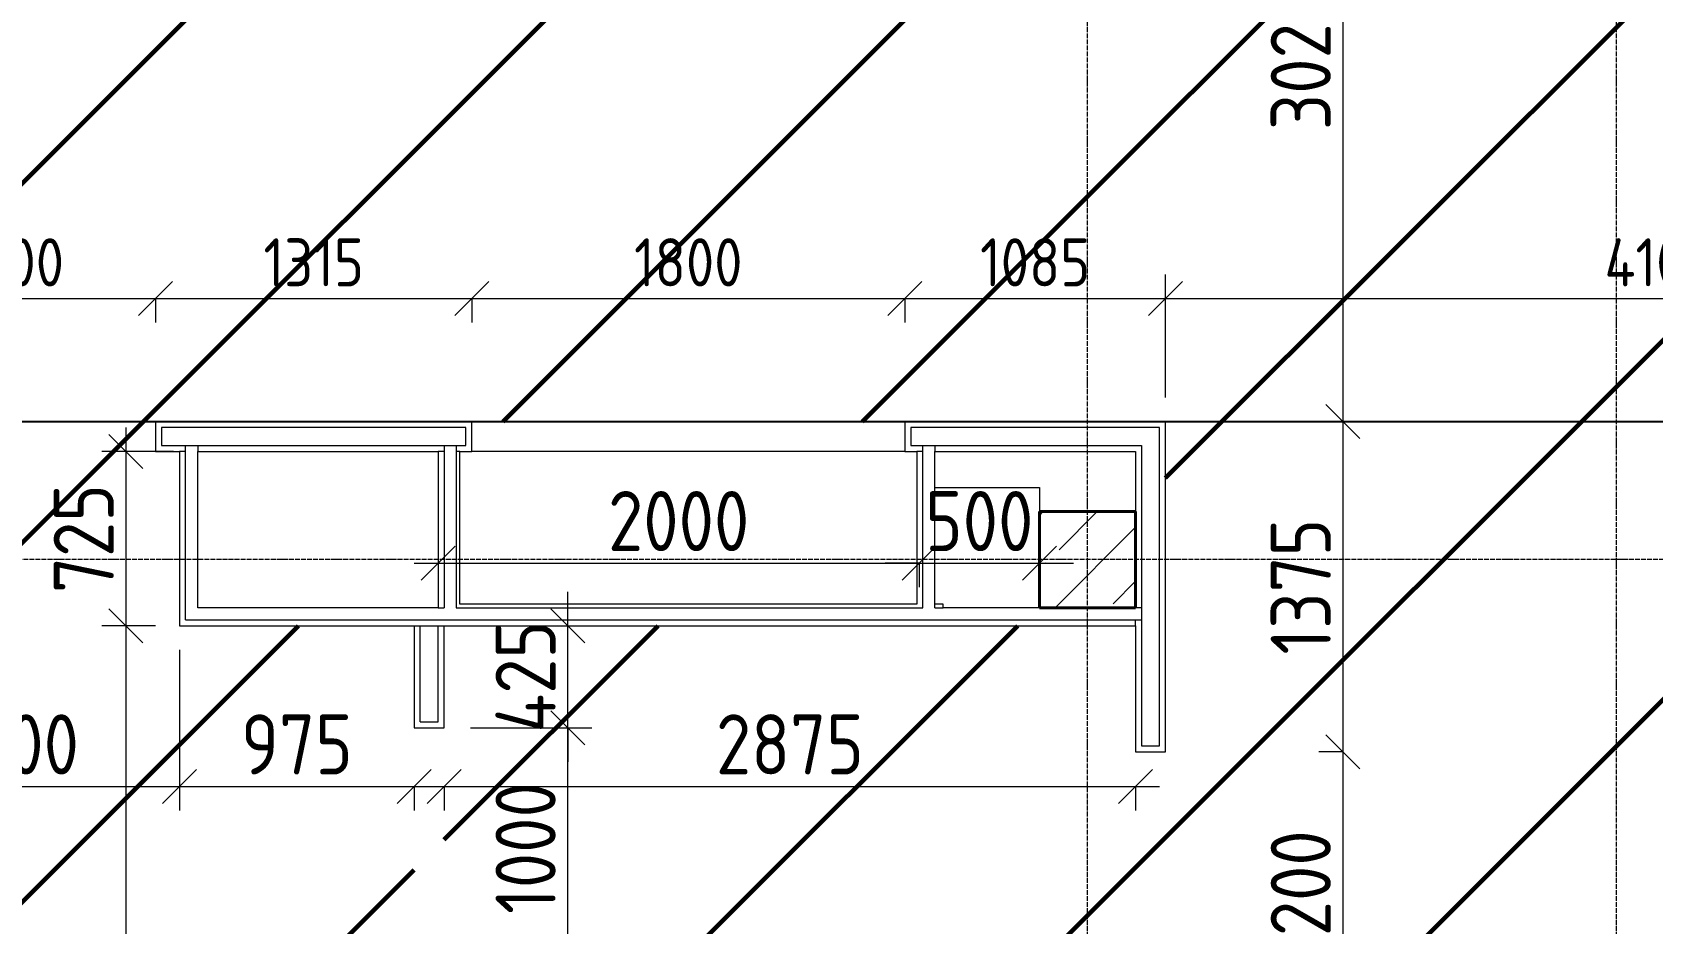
# Model space of a CAD drawing. Header units: millimetres. Extents: x -56773 to 323062, y -262288 to 76460.
# Drawn here: x 35422 to 42159, y -153107 to -149399 of the extents above; entities that cross this region are included whole.
import ezdxf

# ---------------------------------------------------------------- set-up
doc = ezdxf.new("R2010")
doc.units = ezdxf.units.MM
doc.linetypes.add('ADSK_Линия сетки', pattern=[25, 20, -2.5, 0, -2.5])
for name, color, linetype, lineweight in [('1.1)Стяжка керамзит  2 этаж', 5, 'Continuous', 60), ('Несущие колонны', 7, 'Continuous', 18), ('Оси', 7, 'Continuous', 9), ('Перекрытие', 7, 'Continuous', 18), ('Размеры', 7, 'Continuous', 9), ('Стены внутренние', 7, 'Continuous', 18), ('Стены штриховка', 7, 'Continuous', 9)]:
    doc.layers.add(name, color=color, linetype=linetype, lineweight=lineweight)
doc.styles.add('GOST Common_2', font='', dxfattribs={"width": 0.9, "height": 250})
doc.styles.add('GOST Common_3', font='', dxfattribs={"width": 0.9, "height": 200})
doc.styles.get('GOST Common_2').set_extended_font_data('GOST Common')
doc.styles.get('GOST Common_3').set_extended_font_data('GOST Common')
doc.dimstyles.new('ADSK_Основной_2_0_2', dxfattribs={"dimscale": 304.8, "dimtxt": 201.142999, "dimasz": 0.463911, "dimexe": 0.328084, "dimexo": 0.328084, "dimgap": 0.164042, "dimtad": 1, "dimdec": 3, "dimrnd": 0.001, "dimdsep": 46, "dimtxsty": 'GOST Common_3', "dimblk1": 'OBLIQUE', "dimblk2": 'OBLIQUE', "dimsah": 1, "dimcen": 0.09, "dimdle": 0.328084, "dimazin": 2, "dimtfac": 1, "dimtdec": 4, "dimtix": 1, "dimtmove": 0, "dimatfit": 3, "dimfxl": 1, "dimtvp": 1, "dimtolj": 1, "dimtzin": 0, "dimlwd": 20, "dimlwe": 20, "dimarcsym": 2})
doc.dimstyles.new('ADSK_Основной_2_0_3', dxfattribs={"dimscale": 304.8, "dimtxt": 201.142999, "dimasz": 0.463911, "dimexe": 0.328084, "dimexo": 0.328084, "dimgap": 0.164042, "dimtad": 1, "dimdec": 3, "dimrnd": 0.001, "dimdsep": 46, "dimtxsty": 'GOST Common_2', "dimblk1": 'OBLIQUE', "dimblk2": 'OBLIQUE', "dimsah": 1, "dimcen": 0.09, "dimdle": 0.328084, "dimazin": 2, "dimtfac": 1, "dimtdec": 4, "dimtix": 1, "dimtmove": 0, "dimatfit": 3, "dimfxl": 1, "dimtvp": 1, "dimtolj": 1, "dimtzin": 0, "dimlwd": 20, "dimlwe": 20, "dimarcsym": 2})

# ---------------------------------------------------------------- blocks, each defined once
blk = doc.blocks.new('ADSK_КолоннаЖБ_Прямоугольная - 400x400 мм-1807143-Кладочный план 3-го этажа')
at = {"layer": 'Несущие колонны', "lineweight": 40}
for p, q in [((-200, 200), (200, 200)), ((-200, -200), (-200, 200)), ((200, 200), (200, -200)), ((200, -200), (-200, -200))]:
    blk.add_line(p, q, dxfattribs=at)
blk = doc.blocks.new('_Oblique')
at = {"color": 0, "linetype": 'ByBlock', "lineweight": -2}
blk.add_line((-0.5, -0.5), (0.5, 0.5), dxfattribs=at)
blk = doc.blocks.new('*D5677')
at = {"layer": 'Defpoints', "color": 0, "transparency": 16777216}
for p in [(34734.4, -150406), (35934.4, -150406), (35934.4, -150505.9)]:
    blk.add_point(p, dxfattribs=at)
at = {"layer": 'Размеры', "color": 0, "lineweight": 20, "transparency": 16777216}
for p, q in [((34634.4, -150505.9), (36034.4, -150505.9)), ((34734.4, -150506), (34734.4, -150605.9)), ((35934.4, -150506), (35934.4, -150605.9))]:
    blk.add_line(p, q, dxfattribs=at)
at = {"layer": 'Размеры', "color": 0, "lineweight": 20, "transparency": 16777216, "xscale": 141.4, "yscale": 141.4, "zscale": 141.4, "rotation": 180}
blk.add_blockref('_Oblique', (34734.4, -150505.9), dxfattribs=at)
at = {"layer": 'Размеры', "color": 0, "lineweight": 20, "transparency": 16777216, "xscale": 141.4, "yscale": 141.4, "zscale": 141.4}
blk.add_blockref('_Oblique', (35934.4, -150505.9), dxfattribs=at)
at = {"layer": 'Размеры', "color": 0, "lineweight": 9, "transparency": 16777216, "insert": (35334.4, -150355.9), "char_height": 200, "width": 560.473, "attachment_point": 5, "style": 'GOST Common_3'}
blk.add_mtext('\\A1;1200', dxfattribs=at)
blk = doc.blocks.new('*D5678')
at = {"layer": 'Defpoints', "color": 0, "transparency": 16777216}
for p in [(35934.4, -150406), (37249.4, -150406), (37249.4, -150505.9)]:
    blk.add_point(p, dxfattribs=at)
at = {"layer": 'Размеры', "color": 0, "lineweight": 20, "transparency": 16777216}
for p, q in [((35834.4, -150505.9), (37349.4, -150505.9)), ((35934.4, -150506), (35934.4, -150605.9)), ((37249.4, -150506), (37249.4, -150605.9))]:
    blk.add_line(p, q, dxfattribs=at)
at = {"layer": 'Размеры', "color": 0, "lineweight": 20, "transparency": 16777216, "xscale": 141.4, "yscale": 141.4, "zscale": 141.4, "rotation": 180}
blk.add_blockref('_Oblique', (35934.4, -150505.9), dxfattribs=at)
at = {"layer": 'Размеры', "color": 0, "lineweight": 20, "transparency": 16777216, "xscale": 141.4, "yscale": 141.4, "zscale": 141.4}
blk.add_blockref('_Oblique', (37249.4, -150505.9), dxfattribs=at)
at = {"layer": 'Размеры', "color": 0, "lineweight": 9, "transparency": 16777216, "insert": (36591.9, -150355.9), "char_height": 200, "width": 515.472, "attachment_point": 5, "style": 'GOST Common_3'}
blk.add_mtext('\\A1;1315', dxfattribs=at)
blk = doc.blocks.new('*D5679')
at = {"layer": 'Defpoints', "color": 0, "transparency": 16777216}
for p in [(37249.4, -150406), (39049.4, -150406), (39049.4, -150505.9)]:
    blk.add_point(p, dxfattribs=at)
at = {"layer": 'Размеры', "color": 0, "lineweight": 20, "transparency": 16777216}
for p, q in [((37149.4, -150505.9), (39149.4, -150505.9)), ((37249.4, -150506), (37249.4, -150605.9)), ((39049.4, -150506), (39049.4, -150605.9))]:
    blk.add_line(p, q, dxfattribs=at)
at = {"layer": 'Размеры', "color": 0, "lineweight": 20, "transparency": 16777216, "xscale": 141.4, "yscale": 141.4, "zscale": 141.4, "rotation": 180}
blk.add_blockref('_Oblique', (37249.4, -150505.9), dxfattribs=at)
at = {"layer": 'Размеры', "color": 0, "lineweight": 20, "transparency": 16777216, "xscale": 141.4, "yscale": 141.4, "zscale": 141.4}
blk.add_blockref('_Oblique', (39049.4, -150505.9), dxfattribs=at)
at = {"layer": 'Размеры', "color": 0, "lineweight": 9, "transparency": 16777216, "insert": (38149.4, -150355.9), "char_height": 200, "width": 560.473, "attachment_point": 5, "style": 'GOST Common_3'}
blk.add_mtext('\\A1;1800', dxfattribs=at)
blk = doc.blocks.new('*D5680')
at = {"layer": 'Defpoints', "color": 0, "transparency": 16777216}
for p in [(39049.4, -150406), (40134.4, -150505.9), (40134.4, -151017.8)]:
    blk.add_point(p, dxfattribs=at)
at = {"layer": 'Размеры', "color": 0, "lineweight": 20, "transparency": 16777216}
for p, q in [((40134.4, -150917.8), (40134.4, -150405.9)), ((38949.4, -150505.9), (40234.4, -150505.9)), ((39049.4, -150506), (39049.4, -150605.9))]:
    blk.add_line(p, q, dxfattribs=at)
at = {"layer": 'Размеры', "color": 0, "lineweight": 20, "transparency": 16777216, "xscale": 141.4, "yscale": 141.4, "zscale": 141.4, "rotation": 180}
blk.add_blockref('_Oblique', (39049.4, -150505.9), dxfattribs=at)
at = {"layer": 'Размеры', "color": 0, "lineweight": 20, "transparency": 16777216, "xscale": 141.4, "yscale": 141.4, "zscale": 141.4}
blk.add_blockref('_Oblique', (40134.4, -150505.9), dxfattribs=at)
at = {"layer": 'Размеры', "color": 0, "lineweight": 9, "transparency": 16777216, "insert": (39591.9, -150355.9), "char_height": 200, "width": 560.473, "attachment_point": 5, "style": 'GOST Common_3'}
blk.add_mtext('\\A1;1085', dxfattribs=at)
blk = doc.blocks.new('*D5681')
at = {"layer": 'Defpoints', "color": 0, "transparency": 16777216}
for p in [(44234.4, -150505.9), (40134.4, -151017.8), (44234.4, -151017.8)]:
    blk.add_point(p, dxfattribs=at)
at = {"layer": 'Размеры', "color": 0, "lineweight": 20, "transparency": 16777216}
for p, q in [((40134.4, -150917.8), (40134.4, -150405.9)), ((44234.4, -150917.8), (44234.4, -150405.9)), ((40034.4, -150505.9), (44334.4, -150505.9))]:
    blk.add_line(p, q, dxfattribs=at)
at = {"layer": 'Размеры', "color": 0, "lineweight": 20, "transparency": 16777216, "xscale": 141.4, "yscale": 141.4, "zscale": 141.4, "rotation": 180}
blk.add_blockref('_Oblique', (40134.4, -150505.9), dxfattribs=at)
at = {"layer": 'Размеры', "color": 0, "lineweight": 20, "transparency": 16777216, "xscale": 141.4, "yscale": 141.4, "zscale": 141.4}
blk.add_blockref('_Oblique', (44234.4, -150505.9), dxfattribs=at)
at = {"layer": 'Размеры', "color": 0, "lineweight": 9, "transparency": 16777216, "insert": (42184.4, -150355.9), "char_height": 200, "width": 580.928, "attachment_point": 5, "style": 'GOST Common_3'}
blk.add_mtext('\\A1;4100', dxfattribs=at)
blk = doc.blocks.new('*D5460')
at = {"layer": 'Defpoints', "color": 0, "transparency": 16777216}
for p in [(40971.2, -147992.8), (40134.4, -151017.8), (40871.3, -151017.8)]:
    blk.add_point(p, dxfattribs=at)
at = {"layer": 'Размеры', "color": 0, "lineweight": 20, "transparency": 16777216}
for p, q in [((40871.3, -147892.8), (40871.3, -151117.8)), ((40871.2, -147992.8), (40771.3, -147992.8)), ((40234.4, -151017.8), (40971.3, -151017.8))]:
    blk.add_line(p, q, dxfattribs=at)
at = {"layer": 'Размеры', "color": 0, "lineweight": 20, "transparency": 16777216, "xscale": 141.4, "yscale": 141.4, "zscale": 141.4}
for p, rotation in [((40871.3, -147992.8), 90), ((40871.3, -151017.8), 270)]:
    blk.add_blockref('_Oblique', p, dxfattribs=dict(at, rotation=rotation))
at = {"layer": 'Размеры', "color": 0, "lineweight": 9, "transparency": 16777216, "insert": (40696.3, -149505.3), "char_height": 250, "width": 605.475, "attachment_point": 5, "rotation": 90, "style": 'GOST Common_2'}
blk.add_mtext('\\A1;3025', dxfattribs=at)
blk = doc.blocks.new('*D5461')
at = {"layer": 'Defpoints', "color": 0, "transparency": 16777216}
for p in [(40134.4, -151017.8), (40871.3, -152392.8), (40971.2, -152392.8)]:
    blk.add_point(p, dxfattribs=at)
at = {"layer": 'Размеры', "color": 0, "lineweight": 20, "transparency": 16777216}
for p, q in [((40871.3, -150917.8), (40871.3, -152492.8)), ((40234.4, -151017.8), (40971.3, -151017.8)), ((40871.2, -152392.8), (40771.3, -152392.8))]:
    blk.add_line(p, q, dxfattribs=at)
at = {"layer": 'Размеры', "color": 0, "lineweight": 20, "transparency": 16777216, "xscale": 141.4, "yscale": 141.4, "zscale": 141.4}
for p, rotation in [((40871.3, -151017.8), 90), ((40871.3, -152392.8), 270)]:
    blk.add_blockref('_Oblique', p, dxfattribs=dict(at, rotation=rotation))
at = {"layer": 'Размеры', "color": 0, "lineweight": 9, "transparency": 16777216, "insert": (40696.3, -151705.3), "char_height": 250, "width": 560.473, "attachment_point": 5, "rotation": 90, "style": 'GOST Common_2'}
blk.add_mtext('\\A1;1375', dxfattribs=at)
blk = doc.blocks.new('*D5462')
at = {"layer": 'Defpoints', "color": 0, "transparency": 16777216}
for p in [(40971.2, -152392.8), (40871.3, -153592.8), (40971.2, -153592.8)]:
    blk.add_point(p, dxfattribs=at)
at = {"layer": 'Размеры', "color": 0, "lineweight": 20, "transparency": 16777216}
for p, q in [((40871.3, -152292.8), (40871.3, -153692.8)), ((40871.2, -152392.8), (40771.3, -152392.8)), ((40871.2, -153592.8), (40771.3, -153592.8))]:
    blk.add_line(p, q, dxfattribs=at)
at = {"layer": 'Размеры', "color": 0, "lineweight": 20, "transparency": 16777216, "xscale": 141.4, "yscale": 141.4, "zscale": 141.4}
for p, rotation in [((40871.3, -152392.8), 90), ((40871.3, -153592.8), 270)]:
    blk.add_blockref('_Oblique', p, dxfattribs=dict(at, rotation=rotation))
at = {"layer": 'Размеры', "color": 0, "lineweight": 9, "transparency": 16777216, "insert": (40696.3, -152992.8), "char_height": 250, "width": 560.473, "attachment_point": 5, "rotation": 90, "style": 'GOST Common_2'}
blk.add_mtext('\\A1;1200', dxfattribs=at)
blk = doc.blocks.new('*D5466')
at = {"layer": 'Defpoints', "color": 0, "transparency": 16777216}
for p in [(37144.4, -152292.8), (37648, -152292.8), (37144.4, -153292.8)]:
    blk.add_point(p, dxfattribs=at)
at = {"layer": 'Размеры', "color": 0, "lineweight": 20, "transparency": 16777216}
for p, q in [((37648, -153392.8), (37648, -152192.8)), ((37244.4, -152292.8), (37748, -152292.8)), ((37244.4, -153292.8), (37748, -153292.8))]:
    blk.add_line(p, q, dxfattribs=at)
at = {"layer": 'Размеры', "color": 0, "lineweight": 20, "transparency": 16777216, "xscale": 141.4, "yscale": 141.4, "zscale": 141.4}
for p, rotation in [((37648, -152292.8), 90), ((37648, -153292.8), 270)]:
    blk.add_blockref('_Oblique', p, dxfattribs=dict(at, rotation=rotation))
at = {"layer": 'Размеры', "color": 0, "lineweight": 9, "transparency": 16777216, "insert": (37473, -152792.8), "char_height": 250, "width": 560.473, "attachment_point": 5, "rotation": 90, "style": 'GOST Common_2'}
blk.add_mtext('\\A1;1000', dxfattribs=at)
blk = doc.blocks.new('*D5467')
at = {"layer": 'Defpoints', "color": 0, "transparency": 16777216}
for p in [(37109.4, -151867.8), (37648, -151867.8), (37144.4, -152292.8)]:
    blk.add_point(p, dxfattribs=at)
at = {"layer": 'Размеры', "color": 0, "lineweight": 20, "transparency": 16777216}
for p, q in [((37648, -151867.8), (37648, -151726.4)), ((37209.4, -151867.8), (37748, -151867.8)), ((37648, -152292.8), (37648, -151867.8)), ((37244.4, -152292.8), (37748, -152292.8)), ((37648, -152292.8), (37648, -152434.2))]:
    blk.add_line(p, q, dxfattribs=at)
at = {"layer": 'Размеры', "color": 0, "lineweight": 20, "transparency": 16777216, "xscale": 141.4, "yscale": 141.4, "zscale": 141.4}
for p, rotation in [((37648, -151867.8), 270), ((37648, -152292.8), 90)]:
    blk.add_blockref('_Oblique', p, dxfattribs=dict(at, rotation=rotation))
at = {"layer": 'Размеры', "color": 0, "lineweight": 9, "transparency": 16777216, "insert": (37473, -152080.3), "char_height": 250, "width": 474.561, "attachment_point": 5, "rotation": 90, "style": 'GOST Common_2'}
blk.add_mtext('\\A1;425', dxfattribs=at)
blk = doc.blocks.new('*D5468')
at = {"layer": 'Defpoints', "color": 0, "transparency": 16777216}
for p in [(37134.4, -152436.3), (40009.4, -152436.3), (40009.4, -152536.3)]:
    blk.add_point(p, dxfattribs=at)
at = {"layer": 'Размеры', "color": 0, "lineweight": 20, "transparency": 16777216}
for p, q in [((37034.4, -152536.3), (40109.4, -152536.3)), ((37134.4, -152536.3), (37134.4, -152636.3)), ((40009.4, -152536.3), (40009.4, -152636.3))]:
    blk.add_line(p, q, dxfattribs=at)
at = {"layer": 'Размеры', "color": 0, "lineweight": 20, "transparency": 16777216, "xscale": 141.4, "yscale": 141.4, "zscale": 141.4, "rotation": 180}
blk.add_blockref('_Oblique', (37134.4, -152536.3), dxfattribs=at)
at = {"layer": 'Размеры', "color": 0, "lineweight": 20, "transparency": 16777216, "xscale": 141.4, "yscale": 141.4, "zscale": 141.4}
blk.add_blockref('_Oblique', (40009.4, -152536.3), dxfattribs=at)
at = {"layer": 'Размеры', "color": 0, "lineweight": 9, "transparency": 16777216, "insert": (38571.9, -152361.3), "char_height": 250, "width": 605.475, "attachment_point": 5, "style": 'GOST Common_2'}
blk.add_mtext('\\A1;2875', dxfattribs=at)
blk = doc.blocks.new('*D5469')
at = {"layer": 'Defpoints', "color": 0, "transparency": 16777216}
for p in [(37109.4, -151507.3), (39109.4, -151507.3), (39109.4, -151607.3)]:
    blk.add_point(p, dxfattribs=at)
at = {"layer": 'Размеры', "color": 0, "lineweight": 20, "transparency": 16777216}
for p, q in [((37009.4, -151607.3), (39209.4, -151607.3)), ((37109.4, -151607.3), (37109.4, -151707.3)), ((39109.4, -151607.3), (39109.4, -151707.3))]:
    blk.add_line(p, q, dxfattribs=at)
at = {"layer": 'Размеры', "color": 0, "lineweight": 20, "transparency": 16777216, "xscale": 141.4, "yscale": 141.4, "zscale": 141.4, "rotation": 180}
blk.add_blockref('_Oblique', (37109.4, -151607.3), dxfattribs=at)
at = {"layer": 'Размеры', "color": 0, "lineweight": 20, "transparency": 16777216, "xscale": 141.4, "yscale": 141.4, "zscale": 141.4}
blk.add_blockref('_Oblique', (39109.4, -151607.3), dxfattribs=at)
at = {"layer": 'Размеры', "color": 0, "lineweight": 9, "transparency": 16777216, "insert": (38109.4, -151432.3), "char_height": 250, "width": 605.475, "attachment_point": 5, "style": 'GOST Common_2'}
blk.add_mtext('\\A1;2000', dxfattribs=at)
blk = doc.blocks.new('*D5470')
at = {"layer": 'Defpoints', "color": 0, "transparency": 16777216}
for p in [(39109.4, -151507.3), (39609.4, -151507.3), (39609.4, -151607.3)]:
    blk.add_point(p, dxfattribs=at)
at = {"layer": 'Размеры', "color": 0, "lineweight": 20, "transparency": 16777216}
for p, q in [((39109.4, -151607.3), (38968, -151607.3)), ((39109.4, -151607.3), (39109.4, -151707.3)), ((39109.4, -151607.3), (39609.4, -151607.3)), ((39609.4, -151607.3), (39609.4, -151707.3)), ((39609.4, -151607.3), (39750.8, -151607.3))]:
    blk.add_line(p, q, dxfattribs=at)
at = {"layer": 'Размеры', "color": 0, "lineweight": 20, "transparency": 16777216, "xscale": 141.4, "yscale": 141.4, "zscale": 141.4}
blk.add_blockref('_Oblique', (39109.4, -151607.3), dxfattribs=at)
at = {"layer": 'Размеры', "color": 0, "lineweight": 20, "transparency": 16777216, "xscale": 141.4, "yscale": 141.4, "zscale": 141.4, "rotation": 180}
blk.add_blockref('_Oblique', (39609.4, -151607.3), dxfattribs=at)
at = {"layer": 'Размеры', "color": 0, "lineweight": 9, "transparency": 16777216, "insert": (39359.4, -151432.3), "char_height": 250, "width": 454.106, "attachment_point": 5, "style": 'GOST Common_2'}
blk.add_mtext('\\A1;500', dxfattribs=at)
blk = doc.blocks.new('*D5472')
at = {"layer": 'Defpoints', "color": 0, "transparency": 16777216}
for p in [(34634.4, -151867.8), (36034.4, -151867.8), (36034.4, -152536.3)]:
    blk.add_point(p, dxfattribs=at)
at = {"layer": 'Размеры', "color": 0, "lineweight": 20, "transparency": 16777216}
for p, q in [((34634.4, -151967.8), (34634.4, -152636.3)), ((36034.4, -151967.8), (36034.4, -152636.3)), ((34534.4, -152536.3), (36134.4, -152536.3))]:
    blk.add_line(p, q, dxfattribs=at)
at = {"layer": 'Размеры', "color": 0, "lineweight": 20, "transparency": 16777216, "xscale": 141.4, "yscale": 141.4, "zscale": 141.4, "rotation": 180}
blk.add_blockref('_Oblique', (34634.4, -152536.3), dxfattribs=at)
at = {"layer": 'Размеры', "color": 0, "lineweight": 20, "transparency": 16777216, "xscale": 141.4, "yscale": 141.4, "zscale": 141.4}
blk.add_blockref('_Oblique', (36034.4, -152536.3), dxfattribs=at)
at = {"layer": 'Размеры', "color": 0, "lineweight": 9, "transparency": 16777216, "insert": (35334.4, -152361.3), "char_height": 250, "width": 580.928, "attachment_point": 5, "style": 'GOST Common_2'}
blk.add_mtext('\\A1;1400', dxfattribs=at)
blk = doc.blocks.new('*D5473')
at = {"layer": 'Defpoints', "color": 0, "transparency": 16777216}
for p in [(36034.4, -151867.8), (37009.4, -152436.3), (37009.4, -152536.3)]:
    blk.add_point(p, dxfattribs=at)
at = {"layer": 'Размеры', "color": 0, "lineweight": 20, "transparency": 16777216}
for p, q in [((36034.4, -151967.8), (36034.4, -152636.3)), ((35934.4, -152536.3), (37109.4, -152536.3)), ((37009.4, -152536.3), (37009.4, -152636.3))]:
    blk.add_line(p, q, dxfattribs=at)
at = {"layer": 'Размеры', "color": 0, "lineweight": 20, "transparency": 16777216, "xscale": 141.4, "yscale": 141.4, "zscale": 141.4, "rotation": 180}
blk.add_blockref('_Oblique', (36034.4, -152536.3), dxfattribs=at)
at = {"layer": 'Размеры', "color": 0, "lineweight": 20, "transparency": 16777216, "xscale": 141.4, "yscale": 141.4, "zscale": 141.4}
blk.add_blockref('_Oblique', (37009.4, -152536.3), dxfattribs=at)
at = {"layer": 'Размеры', "color": 0, "lineweight": 9, "transparency": 16777216, "insert": (36521.9, -152361.3), "char_height": 250, "width": 454.106, "attachment_point": 5, "style": 'GOST Common_2'}
blk.add_mtext('\\A1;975', dxfattribs=at)
blk = doc.blocks.new('*D5474')
at = {"layer": 'Defpoints', "color": 0, "transparency": 16777216}
for p in [(36109.4, -151142.8), (35810.4, -151867.8), (36034.4, -151867.8)]:
    blk.add_point(p, dxfattribs=at)
at = {"layer": 'Размеры', "color": 0, "lineweight": 20, "transparency": 16777216}
for p, q in [((35810.4, -151042.8), (35810.4, -151967.8)), ((36009.4, -151142.8), (35710.4, -151142.8)), ((35934.4, -151867.8), (35710.4, -151867.8))]:
    blk.add_line(p, q, dxfattribs=at)
at = {"layer": 'Размеры', "color": 0, "lineweight": 20, "transparency": 16777216, "xscale": 141.4, "yscale": 141.4, "zscale": 141.4}
for p, rotation in [((35810.4, -151142.8), 90), ((35810.4, -151867.8), 270)]:
    blk.add_blockref('_Oblique', p, dxfattribs=dict(at, rotation=rotation))
at = {"layer": 'Размеры', "color": 0, "lineweight": 9, "transparency": 16777216, "insert": (35635.4, -151505.3), "char_height": 250, "width": 454.106, "attachment_point": 5, "rotation": 90, "style": 'GOST Common_2'}
blk.add_mtext('\\A1;725', dxfattribs=at)
blk = doc.blocks.new('*D5475')
at = {"layer": 'Defpoints', "color": 0, "transparency": 16777216}
for p in [(36034.4, -151867.8), (35810.4, -157542.8), (35910.4, -157542.8)]:
    blk.add_point(p, dxfattribs=at)
at = {"layer": 'Размеры', "color": 0, "lineweight": 20, "transparency": 16777216}
for p, q in [((35810.4, -151767.8), (35810.4, -157642.8)), ((35934.4, -151867.8), (35710.4, -151867.8)), ((35810.4, -157542.8), (35710.4, -157542.8))]:
    blk.add_line(p, q, dxfattribs=at)
at = {"layer": 'Размеры', "color": 0, "lineweight": 20, "transparency": 16777216, "xscale": 141.4, "yscale": 141.4, "zscale": 141.4}
for p, rotation in [((35810.4, -151867.8), 90), ((35810.4, -157542.8), 270)]:
    blk.add_blockref('_Oblique', p, dxfattribs=dict(at, rotation=rotation))
at = {"layer": 'Размеры', "color": 0, "lineweight": 9, "transparency": 16777216, "insert": (35635.4, -154705.3), "char_height": 250, "width": 605.475, "attachment_point": 5, "rotation": 90, "style": 'GOST Common_2'}
blk.add_mtext('\\A1;5675', dxfattribs=at)

msp = doc.modelspace()

# ---------------------------------------------------------------- hatches: boundary and pattern name
at = {"layer": '1.1)Стяжка керамзит  2 этаж', "transparency": 33554687}
h = msp.add_hatch(dxfattribs=at)
h.set_pattern_fill('ANSI31', color=5, scale=333)
h.paths.add_polyline_path([(39816.8666, -147992.7816), (36934.3615, -147992.7816), (36934.3615, -147720.3127), (34534.3615, -147720.3127), (34534.3615, -147767.7816), (33009.3615, -147767.7816), (33009.3615, -147720.3127), (31959.3615, -147720.3127), (31959.3615, -147767.7816), (31337.2231, -147767.7816), (31337.2231, -151142.7816), (32449.3615, -151142.7816), (32449.3615, -151017.7816), (34734.3615, -151017.7816), (34734.3615, -151142.7816), (35934.3615, -151142.7816), (35934.3615, -151017.7816), (37249.3615, -151017.7816), (39049.3615, -151017.7816), (39816.8666, -151017.7816)])
h = msp.add_hatch(dxfattribs=at)
h.set_pattern_fill('ANSI31', color=5, scale=333)
h.paths.add_polyline_path([(48296.5102, -147720.3127), (45809.3615, -147720.3127), (45809.3615, -147867.7816), (46759.3615, -147867.7816), (46759.3615, -147992.7816), (45809.3615, -147992.7816), (44684.3615, -147992.7816), (44684.3615, -147792.7816), (45609.3615, -147792.7816), (45609.3615, -147720.3127), (42209.3615, -147720.3127), (42209.3615, -147792.7816), (43134.3615, -147792.7816), (43134.3615, -147992.7816), (42009.3615, -147992.7816), (41109.3615, -147992.7816), (41109.3615, -147867.7816), (41734.3615, -147867.7816), (41734.3615, -147720.3127), (40034.3615, -147720.3127), (40034.3615, -147867.7816), (40209.3615, -147867.7816), (40209.3615, -147992.7816), (39816.8666, -147992.7816), (39816.8666, -151017.7816), (40134.3615, -151017.7816), (40134.3615, -152392.7816), (40009.3615, -152392.7816), (40009.3615, -153592.7816), (40134.3615, -153592.7816), (40134.3615, -157542.7816), (45484.3615, -157542.7816), (45484.3615, -154192.7816), (45609.3615, -154192.7816), (45609.3615, -152992.7816), (45484.3615, -152992.7816), (45484.3615, -151867.7816), (44234.3615, -151867.7816), (44234.3615, -151017.7816), (48296.5102, -151017.7816)])
h = msp.add_hatch(dxfattribs=at)
h.set_pattern_fill('ANSI31', color=5, scale=333)
h.paths.add_polyline_path([(36034.3615, -151142.7816), (34634.3615, -151142.7816), (34634.3615, -151867.7816), (36034.3615, -151867.7816)])
h = msp.add_hatch(dxfattribs=at)
h.set_pattern_fill('ANSI31', color=5, scale=333)
h.paths.add_polyline_path([(37009.3615, -151867.7816), (33809.3615, -151867.7816), (33809.3615, -157392.7816), (34009.3615, -157392.7816), (34009.3615, -157542.7816), (37009.3615, -157542.7816)])
h = msp.add_hatch(dxfattribs=at)
h.set_pattern_fill('ANSI31', color=5, scale=333)
h.paths.add_polyline_path([(40009.3615, -151867.7816), (37134.3615, -151867.7816), (37134.3615, -157542.7816), (39609.3615, -157542.7816), (39609.3615, -157392.7816), (40009.3615, -157392.7816)])
at = {"layer": 'Несущие колонны', "lineweight": 9}
h = msp.add_hatch(dxfattribs=at)
h.set_pattern_fill('FP_1', color=256, style=0, pattern_type=2)
h.set_pattern_definition([(45, (9.36, -150597.75), (-224.5064, 224.5064), []), (45, (233.87, -150597.75), (-224.5064, 224.5064), [396.875, -79.375, 3.353, -76.022])])
h.paths.add_polyline_path([(39904.6578, -151792.7816), (40009.3615, -151792.7816), (40009.3615, -151392.7816), (39609.3615, -151392.7816), (39609.3615, -151792.7816)])

# ---------------------------------------------------------------- linework, layer by layer
msp.add_lwpolyline([(26534.3615, -151017.7816), (61559.3615, -151017.7816), (61559.3615, -157542.7816), (26534.3615, -157542.7816)], close=True)
for p, q in [((40009.3615, -151392.7816), (39609.3615, -151392.7816)), ((39609.3615, -151392.7816), (39609.3615, -151792.7816)), ((40009.3615, -151792.7816), (40009.3615, -151392.7816)), ((39609.3615, -151792.7816), (40009.3615, -151792.7816))]:
    msp.add_line(p, q, dxfattribs=at)
at = {"layer": 'Оси', "linetype": 'ADSK_Линия сетки', "lineweight": 5}
for p, q in [((39809.3615, -161571.6329), (39809.3615, -140570.3055)), ((42009.3615, -161571.6329), (42009.3615, -140570.3055)), ((62587.9153, -151592.7816), (-25230.7352, -151592.7816))]:
    msp.add_line(p, q, dxfattribs=at)
at = {"layer": 'Перекрытие'}
for p, q in [((39174.3615, -151292.7816), (39609.3615, -151292.7816)), ((39609.3615, -151292.7816), (39609.3615, -151392.7816))]:
    msp.add_line(p, q, dxfattribs=at)
at = {"layer": 'Стены внутренние', "lineweight": 5}
for p, q in [((37249.3615, -151017.7816), (35934.3615, -151017.7816)), ((35934.3615, -151017.7816), (35934.3615, -151142.7816)), ((37249.3615, -151142.7816), (37249.3615, -151017.7816)), ((37249.3615, -151017.7816), (39049.3615, -151017.7816)), ((40134.3615, -151017.7816), (39049.3615, -151017.7816)), ((39049.3615, -151017.7816), (39049.3615, -151142.7816)), ((40134.3615, -152392.7816), (40134.3615, -151017.7816)), ((35934.3615, -151142.7816), (36034.3615, -151142.7816)), ((36034.3615, -151142.7816), (36034.3615, -151867.7816)), ((36109.3615, -151142.7816), (37109.3615, -151142.7816)), ((36109.3615, -151792.7816), (36109.3615, -151142.7816)), ((37109.3615, -151142.7816), (37109.3615, -151792.7816)), ((37199.3615, -151142.7816), (37249.3615, -151142.7816)), ((37199.3615, -151777.7816), (37199.3615, -151142.7816)), ((39049.3615, -151142.7816), (37249.3615, -151142.7816)), ((39049.3615, -151142.7816), (39099.3615, -151142.7816)), ((39099.3615, -151142.7816), (39099.3615, -151777.7816)), ((39174.3615, -151142.7816), (40009.3615, -151142.7816)), ((39174.3615, -151777.7816), (39174.3615, -151142.7816)), ((40009.3615, -151142.7816), (40009.3615, -151792.7816)), ((39099.3615, -151777.7816), (37199.3615, -151777.7816)), ((39209.3615, -151777.7816), (39174.3615, -151777.7816)), ((39209.3615, -151792.7816), (39209.3615, -151777.7816)), ((37109.3615, -151792.7816), (36109.3615, -151792.7816)), ((40009.3615, -151792.7816), (39209.3615, -151792.7816)), ((36034.3615, -151867.7816), (37009.3615, -151867.7816)), ((37009.3615, -151867.7816), (37009.3615, -152292.7816)), ((37134.3615, -152292.7816), (37134.3615, -151867.7816)), ((37134.3615, -151867.7816), (40009.3615, -151867.7816)), ((40009.3615, -151867.7816), (40009.3615, -152392.7816)), ((37009.3615, -152292.7816), (37134.3615, -152292.7816)), ((40009.3615, -152392.7816), (40134.3615, -152392.7816))]:
    msp.add_line(p, q, dxfattribs=at)
at = {"layer": 'Стены штриховка', "lineweight": 9}
for p, q in [((37224.3615, -151042.7816), (35959.3615, -151042.7816)), ((35959.3615, -151042.7816), (35959.3615, -151117.7816)), ((37224.3615, -151117.7816), (37224.3615, -151042.7816)), ((40109.3615, -151042.7816), (39074.3615, -151042.7816)), ((39074.3615, -151042.7816), (39074.3615, -151117.7816)), ((40109.3615, -152367.7816), (40109.3615, -151042.7816)), ((35959.3615, -151117.7816), (37224.3615, -151117.7816)), ((36059.3615, -151842.7816), (36059.3615, -151117.7816)), ((36109.3615, -151117.7816), (36109.3615, -151142.7816)), ((37134.3615, -151117.7816), (37134.3615, -151792.7816)), ((37184.3615, -151117.7816), (37184.3615, -151792.7816)), ((39074.3615, -151117.7816), (40034.3615, -151117.7816)), ((39124.3615, -151792.7816), (39124.3615, -151117.7816)), ((39174.3615, -151117.7816), (39174.3615, -151142.7816)), ((40034.3615, -151117.7816), (40034.3615, -152367.7816)), ((36059.3615, -151142.7816), (36034.3615, -151142.7816)), ((37134.3615, -151142.7816), (37109.3615, -151142.7816)), ((37199.3615, -151142.7816), (37184.3615, -151142.7816)), ((39124.3615, -151142.7816), (39099.3615, -151142.7816)), ((39174.3615, -151792.7816), (39174.3615, -151777.7816)), ((36059.3615, -151842.7816), (40034.3615, -151842.7816)), ((37109.3615, -151792.7816), (37134.3615, -151792.7816)), ((37184.3615, -151792.7816), (39124.3615, -151792.7816)), ((39174.3615, -151792.7816), (39209.3615, -151792.7816)), ((40034.3615, -151792.7816), (40009.3615, -151792.7816)), ((40009.3615, -151867.7816), (40009.3615, -151842.7816)), ((37009.3615, -151867.7816), (37134.3615, -151867.7816)), ((37034.3615, -152267.7816), (37034.3615, -151867.7816)), ((37109.3615, -152267.7816), (37109.3615, -151867.7816)), ((37034.3615, -152267.7816), (37109.3615, -152267.7816)), ((40034.3615, -152367.7816), (40109.3615, -152367.7816))]:
    msp.add_line(p, q, dxfattribs=at)

# ---------------------------------------------------------------- block references
at = {"layer": 'Несущие колонны', "lineweight": 40, "rotation": 89.9999999999999}
msp.add_blockref('ADSK_КолоннаЖБ_Прямоугольная - 400x400 мм-1807143-Кладочный план 3-го этажа', (39809.3615, -151592.7816), dxfattribs=at)

# ---------------------------------------------------------------- dimensions: what is measured, and where the dimension line sits
at = {"layer": 'Размеры', "lineweight": 9}
for base, p1, p2, override, picture, middle in [((40871.2504, -151017.7816), (40971.2353, -147992.7816), (40134.3615, -151017.7816), {"dimpost": '<>', "dimfxl": 3138.627532}, '*D5460', (40696.2504, -149505.2816)), ((40871.2504, -152392.7816), (40134.3615, -151017.7816), (40971.2353, -152392.7816), {"dimpost": '<>', "dimfxl": 1609.653002}, '*D5461', (40696.2504, -151705.2816)), ((35810.4466, -151867.7816), (36109.3615, -151142.7816), (36034.3615, -151867.7816), {"dimpost": '<>', "dimfxl": 728.868987}, '*D5474', (35635.4466, -151505.2816)), ((35810.4466, -157542.7816), (36034.3615, -151867.7816), (35910.4315, -157542.7816), {"dimpost": '<>', "dimfxl": 5676.353023}, '*D5475', (35635.4466, -154705.2816)), ((37647.9657, -151867.7816), (37144.3615, -152292.7816), (37109.3615, -151867.7816), {"dimpost": '<>', "dimfxl": 426.438741}, '*D5467', (37472.9657, -152080.2816)), ((37647.9657, -152292.7816), (37144.3615, -153292.7816), (37144.3615, -152292.7816), {"dimpost": '<>', "dimfxl": 1000}, '*D5466', (37472.9657, -152792.7816)), ((40871.2504, -153592.7816), (40971.2353, -152392.7816), (40971.2353, -153592.7816), {"dimpost": '<>', "dimfxl": 1200}, '*D5462', (40696.2504, -152992.7816))]:
    dim = msp.add_linear_dim(base=base, p1=p1, p2=p2, angle=90, dimstyle='ADSK_Основной_2_0_3', override=override, dxfattribs=at)
    dim.commit()
    dim.dimension.update_dxf_attribs({"geometry": picture, "text_midpoint": middle})
for base, p1, p2, dimstyle, override, picture, middle in [((35934.3615, -150505.9371), (34734.3615, -150405.9522), (35934.3615, -150405.9522), 'ADSK_Основной_2_0_2', {"dimpost": '<>', "dimfxl": 1200}, '*D5677', (35334.3615, -150355.9371)), ((37249.3615, -150505.9371), (35934.3615, -150405.9522), (37249.3615, -150405.9522), 'ADSK_Основной_2_0_2', {"dimpost": '<>', "dimfxl": 1315}, '*D5678', (36591.8615, -150355.9371)), ((39049.3615, -150505.9371), (37249.3615, -150405.9522), (39049.3615, -150405.9522), 'ADSK_Основной_2_0_2', {"dimpost": '<>', "dimfxl": 1800}, '*D5679', (38149.3615, -150355.9371)), ((40134.3615, -150505.9371), (39049.3615, -150405.9522), (40134.3615, -151017.7816), 'ADSK_Основной_2_0_2', {"dimpost": '<>', "dimfxl": 1245.616434}, '*D5680', (39591.8615, -150355.9371)), ((44234.3615, -150505.9371), (40134.3615, -151017.7816), (44234.3615, -151017.7816), 'ADSK_Основной_2_0_2', {"dimpost": '<>', "dimfxl": 4100}, '*D5681', (42184.3615, -150355.9371)), ((39109.3615, -151607.3082), (37109.3615, -151507.3233), (39109.3615, -151507.3233), 'ADSK_Основной_2_0_3', {"dimpost": '<>', "dimfxl": 2000}, '*D5469', (38109.3615, -151432.3082)), ((39609.3615, -151607.3082), (39109.3615, -151507.3233), (39609.3615, -151507.3233), 'ADSK_Основной_2_0_3', {"dimpost": '<>', "dimfxl": 500}, '*D5470', (39359.3615, -151432.3082)), ((36034.3615, -152536.326), (34634.3615, -151867.7816), (36034.3615, -151867.7816), 'ADSK_Основной_2_0_3', {"dimpost": '<>', "dimfxl": 1400}, '*D5472', (35334.3615, -152361.326)), ((37009.3615, -152536.326), (36034.3615, -151867.7816), (37009.3615, -152436.3411), 'ADSK_Основной_2_0_3', {"dimpost": '<>', "dimfxl": 1128.66509}, '*D5473', (36521.8615, -152361.326)), ((40009.3615, -152536.326), (37134.3615, -152436.3411), (40009.3615, -152436.3411), 'ADSK_Основной_2_0_3', {"dimpost": '<>', "dimfxl": 2875}, '*D5468', (38571.8615, -152361.326))]:
    dim = msp.add_linear_dim(base=base, p1=p1, p2=p2, dimstyle=dimstyle, override=override, dxfattribs=at)
    dim.commit()
    dim.dimension.update_dxf_attribs({"geometry": picture, "text_midpoint": middle})

doc.saveas('drawing.dxf')
